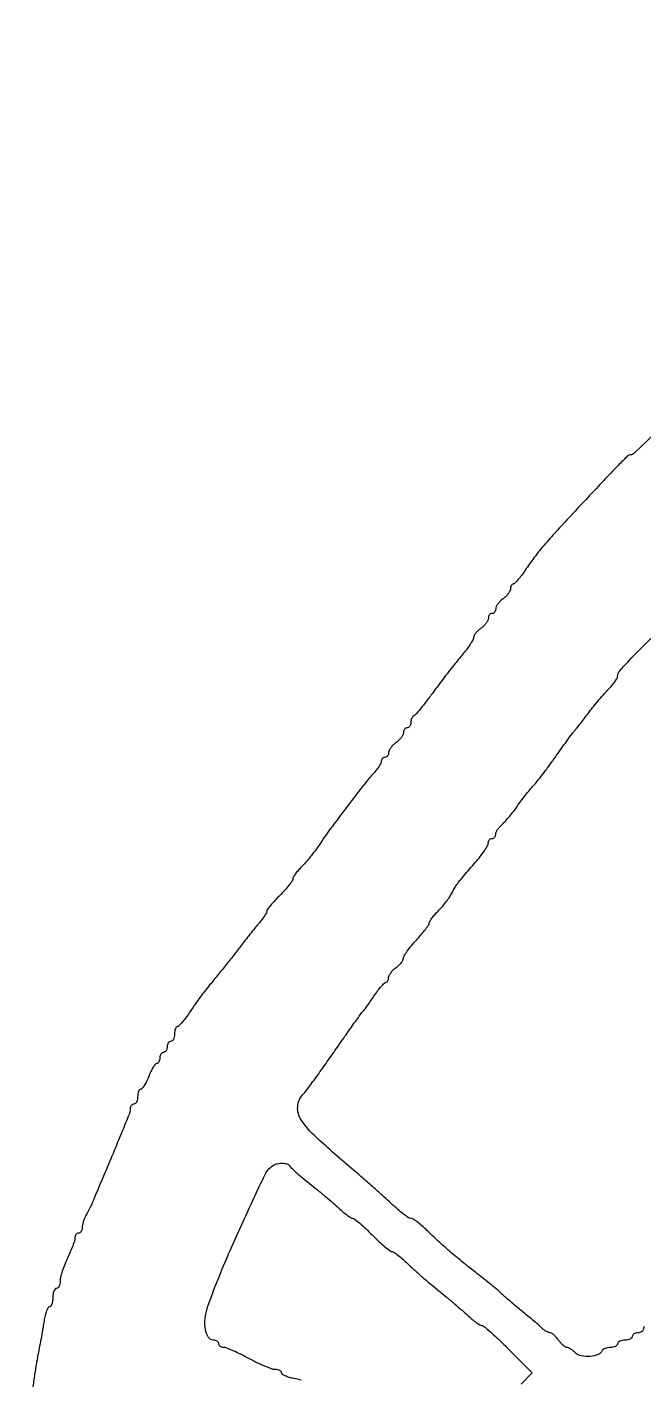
# Model space of a CAD drawing. Extents: x 57 to 443, y 375 to 2700.
# Drawn here: x 57.1 to 224.1, y 2333.2 to 2700 of the extents above; entities that cross this region are included whole.
import ezdxf

# ---------------------------------------------------------------- set-up
doc = ezdxf.new("R2010")
doc.units = 0

msp = doc.modelspace()

# ---------------------------------------------------------------- linework, layer by layer
for points in [[(57.051506, 2308.440691, 0.000008), (57.077585, 1547.715496, 0.000005), (57.123212, 784.070736, 0.04049)], [(276.542549, 2638.70891, -0.000099), (249.047539, 2611.574739, -0.0001), (221.547684, 2584.457334, -0.197041), (220.432238, 2584, 0.196981), (219.740481, 2583.716473, 0.004412), (217.15377, 2581.122566, 0.005462), (213.185799, 2576.983212, 0.000865), (205.5, 2568.759631, 0.002276), (199.911792, 2562.704622, 0.01011), (196.717077, 2559.066212, 0.01542), (194.370141, 2556.1008, 0.01202), (192, 2552.742795, -0.012854), (190.9877, 2551.313639, -0.01849), (190.014062, 2550.107091, -0.014495), (189.161014, 2549.182058, -0.199526), (188.75, 2549.006833, 0.165979), (188.46385, 2548.906233, 0.094231), (188.220313, 2548.62623, 0.075548), (188.055668, 2548.210569, 0.056644), (188, 2547.720759, -0.115942), (187.860855, 2547.128761, -0.043072), (187.4125, 2546.393849, -0.039803), (186.765268, 2545.646083, -0.038332), (186, 2545, 0.038332), (185.234732, 2544.353917, 0.039803), (184.5875, 2543.606151, 0.043072), (184.139145, 2542.871239, 0.115942), (184, 2542.279241, -0.07663), (183.924656, 2541.790518, -0.089631), (183.70625, 2541.375777, -0.10076), (183.381366, 2541.098521, -0.127083), (183, 2541, 0.127083), (182.618634, 2540.901479, 0.10076), (182.29375, 2540.624223, 0.089631), (182.075344, 2540.209482, 0.07663), (182, 2539.720759, -0.115942), (181.860855, 2539.128761, -0.043072), (181.4125, 2538.393849, -0.039803), (180.765268, 2537.646083, -0.038332), (180, 2537, 0.031071), (179.234466, 2536.372484, 0.035326), (178.587141, 2535.679588, 0.03795), (178.13262, 2535.022185, 0.13274), (177.998779, 2534.529241, -0.120402), (177.858792, 2533.959271, -0.017831), (177.269671, 2532.921089, -0.019227), (176.467756, 2531.724059, -0.015481), (175.518426, 2530.5, 0.001368), (173.028328, 2527.469887, 0.005969), (171.581022, 2525.655066, 0.004852), (170.050506, 2523.648312, 0.000693), (166.958816, 2519.5, -0.005019), (165.195977, 2517.176916, -0.007277), (163.589465, 2515.164583, -0.004062), (162.200967, 2513.504009, -0.112483), (161.75, 2513.166667, 0.12921), (161.462547, 2512.936478, 0.058488), (161.220313, 2512.515104, 0.052342), (161.055626, 2511.983289, 0.048968), (161, 2511.416667, -0.068857), (160.925077, 2510.8752, -0.085122), (160.70625, 2510.416146, -0.099913), (160.381338, 2510.109202, -0.140362), (160, 2510, 0.127083), (159.618634, 2509.901479, 0.10076), (159.29375, 2509.624223, 0.089631), (159.075344, 2509.209482, 0.07663), (159, 2508.720759, -0.115942), (158.860855, 2508.128761, -0.043072), (158.4125, 2507.393849, -0.039803), (157.765268, 2506.646083, -0.038332), (157, 2506, 0.038332), (156.234732, 2505.353917, 0.039803), (155.5875, 2504.606151, 0.043072), (155.139145, 2503.871239, 0.115942), (155, 2503.279241, -0.07663), (154.924656, 2502.790518, -0.089631), (154.70625, 2502.375777, -0.10076), (154.381366, 2502.098521, -0.127083), (154, 2502, 0.102684), (153.618413, 2501.920799, 0.098731), (153.29375, 2501.695753, 0.097045), (153.07621, 2501.359597, 0.095508), (153, 2500.964267, -0.115842), (152.873526, 2500.425704, -0.024807), (152.400768, 2499.582339, -0.024668), (151.740955, 2498.637981, -0.021321), (150.960062, 2497.714267, 0.02026), (148.427122, 2494.73092, 0.003342), (143.815432, 2488.748531, 0.003864), (139.19849, 2482.577399, 0.011179), (136.13198, 2478.210695, -0.01271), (135.051614, 2476.682228, -0.008875), (133.75986, 2475.012528, -0.00896), (132.463521, 2473.454999, -0.018339), (131.38198, 2472.291071, 0.01783), (130.469944, 2471.31156, 0.022336), (129.699707, 2470.338192, 0.021286), (129.137073, 2469.483522, 0.135731), (129, 2468.987879, -0.155132), (128.831253, 2468.457087, -0.013501), (127.971875, 2467.309148, -0.016731), (126.840609, 2465.974429, -0.012215), (125.5, 2464.566667, 0.010389), (124.159118, 2463.168873, 0.014646), (123.027766, 2461.864687, 0.010768), (122.153232, 2460.746499, 0.161543), (121.998779, 2460.283333, -0.130992), (121.879523, 2459.838727, -0.015513), (121.337337, 2458.961471, -0.017689), (120.610036, 2457.942672, -0.013646), (119.748779, 2456.883377, 0.005735), (118.708706, 2455.64471, 0.002905), (117.426204, 2454.062596, 0.002885), (116.120986, 2452.413788, 0.004299), (115, 2450.955126, -0.003864), (113.196688, 2448.604373, -0.00255), (111.089038, 2445.928681, -0.002428), (108.815587, 2443.100885, -0.002401), (106.506336, 2440.284704, 0.0061), (105.10765, 2438.553007, 0.008922), (103.922637, 2436.992166, 0.007597), (102.664033, 2435.215463, 0.003075), (101, 2432.756833, -0.012837), (99.987699, 2431.322294, -0.018478), (99.014062, 2430.111214, -0.014468), (98.160879, 2429.182478, -0.200038), (97.75, 2429.006833, 0.235264), (97.462439, 2428.860315, 0.070061), (97.220313, 2428.414507, 0.05381), (97.05475, 2427.766477, 0.03567), (97, 2427, -0.048028), (96.926307, 2426.234582, -0.068025), (96.70625, 2425.5875, -0.088204), (96.381882, 2425.151477, -0.191087), (96, 2425, 0.148195), (95.618646, 2424.884432, 0.098894), (95.29375, 2424.559375, 0.082425), (95.074694, 2424.073457, 0.064853), (95, 2423.5, -0.064853), (94.925306, 2422.926543, -0.082425), (94.70625, 2422.440625, -0.098894), (94.381354, 2422.115568, -0.148195), (94, 2422, 0.148195), (93.618646, 2421.884432, 0.098894), (93.29375, 2421.559375, 0.082425), (93.074694, 2421.073457, 0.064853), (93, 2420.5, -0.052256), (92.939855, 2419.92609, -0.072132), (92.761077, 2419.440625, -0.092083), (92.497061, 2419.114479, -0.178521), (92.186646, 2419, 0.231074), (91.793919, 2418.808264, 0.026011), (91.208811, 2417.971875, 0.027303), (90.585268, 2416.840808, 0.018834), (90, 2415.5, -0.018834), (89.414732, 2414.159192, -0.027303), (88.791189, 2413.028125, -0.026011), (88.206081, 2412.191736, -0.231074), (87.813354, 2412, 0.223848), (87.501972, 2411.853242, 0.076066), (87.238923, 2411.4125, 0.057859), (87.059499, 2410.765855, 0.038787), (87, 2410, -0.048028), (86.926307, 2409.234582, -0.068025), (86.70625, 2408.5875, -0.088204), (86.381882, 2408.151477, -0.191087), (86, 2408, 0.122587), (85.618609, 2407.905066, 0.100764), (85.29375, 2407.637622, 0.091114), (85.075496, 2407.237594, 0.0796), (85, 2406.766373, -0.097838), (84.682028, 2405.15693, -0.000794), (79.713931, 2393.128839, -0.002232), (75.028687, 2381.977347, -0.026445), (72.966666, 2377.763569, 0.031354), (72.596495, 2376.987936, 0.023378), (72.283958, 2376.092603, 0.023818), (72.068447, 2375.217543, 0.0485), (72, 2374.513569, -0.064244), (71.925341, 2373.934903, -0.081991), (71.70625, 2373.444611, -0.098698), (71.381359, 2373.116595, -0.149454), (71, 2373, 0.130303), (70.618647, 2372.898901, 0.100665), (70.29375, 2372.61455, 0.088552), (70.075238, 2372.18919, 0.074616), (70, 2371.687829, -0.075794), (69.886153, 2370.941119, -0.012255), (69.4125, 2369.545124, -0.013285), (68.765714, 2367.917199, -0.011331), (68, 2366.236136, 0.017278), (67.234445, 2364.50102, 0.01709), (66.5875, 2362.710907, 0.017226), (66.129794, 2361.108138, 0.061005), (66, 2360.048306, -0.046853), (65.926377, 2359.264343, -0.066823), (65.70625, 2358.60169, -0.086952), (65.381966, 2358.154712, -0.194833), (65, 2358, 0.226478), (64.617064, 2357.817169, 0.074992), (64.29375, 2357.265625, 0.057076), (64.073116, 2356.457356, 0.038131), (64, 2355.5, -0.034023), (63.934765, 2354.542417, -0.05198), (63.737104, 2353.734375, -0.067578), (63.448427, 2353.178146, -0.243954), (63.105035, 2353, 0.271017), (62.724438, 2352.777349, 0.035862), (62.310166, 2351.898438, 0.033562), (61.933161, 2350.686856, 0.021964), (61.655857, 2349.25, -0.005403), (61.366429, 2347.427991, -0.002278), (60.939948, 2344.985938, -0.002253), (60.460513, 2342.380209, -0.002937), (59.996981, 2340, 0.009281), (59.512207, 2337.330627, 0.00403), (58.962374, 2333.765625, 0.003987), (58.438486, 2329.965314, 0.005291)], [(224.283838, 2347.70625, 0.097067), (224.073641, 2347.381691, 0.095586), (224, 2347, -0.148195), (223.884432, 2346.618646, -0.098894), (223.559375, 2346.29375, -0.082425), (223.073457, 2346.074694, -0.064853), (222.5, 2346, 0.064853), (221.926543, 2345.925306, 0.082425), (221.440625, 2345.70625, 0.098894), (221.115568, 2345.381354, 0.148195), (221, 2345, -0.191087), (220.848523, 2344.618118, -0.088204), (220.4125, 2344.29375, -0.068025), (219.765418, 2344.073693, -0.048028), (219, 2344, 0.048028), (218.234582, 2343.926307, 0.068025), (217.5875, 2343.70625, 0.088204), (217.151477, 2343.381882, 0.191087), (217, 2343, -0.184457), (216.854207, 2342.61825, -0.090315), (216.436979, 2342.29375, -0.070178), (215.816758, 2342.073823, -0.050201), (215.083333, 2342, 0.041109), (214.325314, 2341.937572, 0.048796), (213.631771, 2341.751696, 0.055888), (213.096771, 2341.479241, 0.15433), (212.833333, 2341.154709, -0.212029), (211.771852, 2340.110265, -0.067226), (209.556449, 2339.602776, -0.065489), (207.191794, 2339.697066, -0.15491), (205.643756, 2340.499101, 0.025819), (205.006684, 2341.073569, 0.028525), (204.333862, 2341.559111, 0.029613), (203.718192, 2341.902575, 0.11289), (203.292188, 2342, -0.147581), (202.871646, 2342.126892, -0.032845), (202.267957, 2342.5875, -0.031392), (201.614305, 2343.234382, -0.025835), (201, 2344, 0.025835), (200.385695, 2344.765618, 0.031392), (199.732043, 2345.4125, 0.032845), (199.128354, 2345.873108, 0.147581), (198.707812, 2346, -0.099442), (198.291017, 2346.083722, -0.031131), (197.717011, 2346.367188, -0.029725), (197.100243, 2346.771609, -0.02887), (196.529429, 2347.25, 0.010405), (195.787639, 2347.919809, 0.002412), (194.511501, 2349.014062, 0.002489), (193.029587, 2350.259766, 0.002434), (191.524337, 2351.5, -0.003201), (189.957171, 2352.795289, -0.002578), (188.28873, 2354.207052, -0.002605), (186.761141, 2355.527042, -0.006676), (185.67348, 2356.50273, 0.010426), (184.537107, 2357.506837, 0.003384), (182.816585, 2358.944481, 0.003371), (180.882243, 2360.516902, 0.003787), (179, 2362.00273, -0.004933), (174.948361, 2365.216166, -0.007771), (171.541349, 2368.062285, -0.008473), (168.451762, 2370.818465, -0.00783), (165.373762, 2373.75, 0.014779), (164.030065, 2374.994612, 0.019361), (162.72773, 2376.045312, 0.017196), (161.599238, 2376.82693, 0.143821), (161.009999, 2377, -0.150252), (160.393721, 2377.189472, -0.012585), (159.022145, 2378.172204, -0.015866), (157.422643, 2379.461992, -0.011581), (155.726666, 2380.990483, 0.005178), (153.683574, 2382.879779, 0.002366), (150.979083, 2385.306028, 0.002343), (148.106151, 2387.834969, 0.003227), (145.5, 2390.078046, -0.008239), (135.456848, 2398.898835, -0.0609), (131.300685, 2403.714918, -0.165683), (130.355587, 2407.239989, -0.170389), (131.775451, 2410.561439, 0.025391), (132.818057, 2411.822793, 0.002746), (135.059336, 2414.868048, 0.003365), (137.685328, 2418.528908, 0.002706), (140.461449, 2422.5, -0.001436), (143.151364, 2426.368666, -0.002191), (145.510321, 2429.709375, -0.00077), (147.562127, 2432.578889, -0.057809), (147.944924, 2433, 0.05306), (148.281378, 2433.363161, 0.003954), (149.081307, 2434.45268, 0.005445), (150.01303, 2435.773033, 0.004108), (151.008926, 2437.243167, -0.012865), (152.017807, 2438.677706, -0.018521), (152.988559, 2439.888786, -0.014516), (153.83945, 2440.817379, -0.200342), (154.25, 2440.993167, 0.165979), (154.53615, 2441.093767, 0.094231), (154.779687, 2441.37377, 0.075548), (154.944332, 2441.789431, 0.056644), (155, 2442.279241, -0.115942), (155.139145, 2442.871239, -0.043072), (155.5875, 2443.606151, -0.039803), (156.234732, 2444.353917, -0.038332), (157, 2445, 0.032693), (157.765399, 2445.631565, 0.036446), (158.4125, 2446.336446, 0.039312), (158.865083, 2447.010579, 0.128871), (159, 2447.525342, -0.141111), (159.178388, 2448.144843, -0.014759), (160.028125, 2449.413243, -0.01737), (161.159559, 2450.887719, -0.01308), (162.5, 2452.430275, 0.010039), (163.840755, 2453.954374, 0.014048), (164.971875, 2455.372409, 0.010333), (165.845612, 2456.584564, 0.152131), (166, 2457.080238, -0.141274), (166.131005, 2457.534639, -0.019094), (166.696766, 2458.362382, -0.020772), (167.463675, 2459.312135, -0.016145), (168.37197, 2460.281061, 0.01917), (169.372553, 2461.361459, 0.013427), (170.418269, 2462.649662, 0.013571), (171.354656, 2463.939681, 0.027342), (172.007241, 2465.01353, -0.013581), (173.02385, 2466.795031, -0.0264), (173.94633, 2468.147748, -0.014412), (175.30847, 2469.831791, -0.001677), (178.476035, 2473.5, 0.013975), (179.809409, 2475.123157, 0.017913), (180.938878, 2476.692187, 0.015933), (181.781068, 2478.046794, 0.127132), (181.976797, 2478.75, -0.078229), (182.061079, 2479.227515, -0.089013), (182.286934, 2479.632812, -0.098733), (182.616781, 2479.903946, -0.123417), (183, 2480, 0.112508), (183.381472, 2480.086938, 0.100182), (183.70625, 2480.332732, 0.094286), (183.924148, 2480.700197, 0.087025), (184, 2481.132705, -0.109941), (184.121427, 2481.678269, -0.035241), (184.527998, 2482.407758, -0.033215), (185.109572, 2483.18026, -0.031605), (185.797441, 2483.882705, 0.027156), (186.65385, 2484.741845, 0.009739), (187.780933, 2486.053044, 0.009629), (188.963241, 2487.54141, 0.011251), (190.02569, 2489, -0.008432), (191.10423, 2490.498362, -0.00638), (192.336337, 2492.107318, -0.006455), (193.532358, 2493.588769, -0.014878), (194.478249, 2494.663209, 0.019879), (195.514112, 2495.863842, 0.005173), (197.081111, 2497.87558, 0.005251), (198.820275, 2500.207021, 0.005342), (200.5, 2502.561243, -0.002492), (202.104871, 2504.837894, -0.00311), (203.61875, 2506.935166, -0.00252), (204.908746, 2508.680526, -0.023854), (205.5, 2509.398034, 0.015328), (206.053154, 2510.046463, 0.00279), (207.034146, 2511.284591, 0.003001), (208.166017, 2512.747646, 0.002719), (209.318369, 2514.272914, -0.008751), (210.575115, 2515.895291, -0.006419), (212.023134, 2517.651827, -0.006489), (213.437251, 2519.279735, -0.014298), (214.568369, 2520.47746, 0.019486), (215.499331, 2521.483955, 0.023779), (216.285708, 2522.497364, 0.023294), (216.855302, 2523.3943, 0.130536), (217, 2523.939098, -0.186821), (217.604981, 2525.501735, -0.007693), (221.797227, 2529.964505, -0.007727), (226.123609, 2534.294414, -0.18539)], [(405.934631, 2278.5, -0.000023), (406.458092, 2255.125535, -0.000011), (407.135154, 2224.8, -0.000011), (407.844528, 2192.965819, -0.000015), (408.477381, 2164.5, 0.000172)], [(131.298158, 2333.10207, 0.031787), (129.399781, 2333.584779, -0.02374), (128.097319, 2333.893751, -0.035424), (126.998686, 2334.296286, -0.038738), (126.208065, 2334.727652, -0.253717), (126, 2335.111291, 0.187592), (125.867489, 2335.452051, 0.087966), (125.485938, 2335.744263, 0.068311), (124.919696, 2335.945634, 0.048768), (124.25, 2336.018115, -0.08341), (123.260476, 2336.194896, -0.013391), (121.424943, 2336.906838, -0.014486), (119.289725, 2337.875143, -0.012261), (117.090231, 2339.018115, 0.009647), (114.920606, 2340.160009, 0.0123), (112.875889, 2341.124071, 0.0103), (111.140937, 2341.848173, 0.093971), (110.340231, 2342, -0.07298), (109.828102, 2342.07515, -0.087629), (109.393693, 2342.29375, -0.100527), (109.103287, 2342.618655, -0.133028), (109, 2343, 0.14642), (108.885879, 2343.381348, 0.099156), (108.564972, 2343.70625, 0.083036), (108.085195, 2343.925255, 0.065727), (107.519052, 2344, -0.263337), (106.185391, 2344.754744, -0.091998), (105.385933, 2346.895881, -0.069015), (105.27952, 2349.845829, -0.058089), (105.95566, 2352.900967, -0.015763), (109.941311, 2363.319648, -0.008045), (115.564334, 2376.152168, -0.003552), (121.437944, 2388.753205, -0.124893), (123.493446, 2391.234687, -0.097681), (124.655959, 2391.775981, -0.059508), (126.164683, 2391.961197, -0.063042), (127.521616, 2391.793942, -0.229932), (128.166667, 2391.25, 0.102276), (128.488247, 2390.801514, 0.004845), (129.870833, 2389.551213, 0.007793), (131.560251, 2388.09934, 0.005513), (133.5, 2386.520086, -0.003934), (135.634061, 2384.793808, -0.003124), (137.9125, 2382.896919, -0.003157), (140.002946, 2381.111607, -0.007899), (141.5, 2379.774714, 0.011879), (142.705668, 2378.715162, 0.016087), (143.846793, 2377.820249, 0.013037), (144.825614, 2377.140768, 0.144692), (145.276316, 2377.004627, -0.169545), (145.752437, 2376.83521, -0.007228), (147.146464, 2375.679484, -0.011695), (148.772075, 2374.224543, -0.00799), (150.552632, 2372.5, 0.009038), (152.340183, 2370.775932, 0.013027), (153.987401, 2369.321875, 0.008745), (155.398841, 2368.181311, 0.167069), (155.926316, 2368, -0.153053), (156.431118, 2367.84177, -0.013334), (157.527418, 2367.035429, -0.016545), (158.803159, 2365.974085, -0.012099), (160.15, 2364.716353, 0.010048), (161.78431, 2363.177572, 0.004594), (163.975651, 2361.232161, 0.004547), (166.321751, 2359.224843, 0.006252), (168.469237, 2357.466353, -0.004317), (170.586348, 2355.746378, -0.00345), (172.839177, 2353.857304, -0.003487), (174.900266, 2352.079737, -0.008808), (176.367551, 2350.75, 0.013721), (177.552868, 2349.696825, 0.018117), (178.691834, 2348.807813, 0.015675), (179.674132, 2348.142703, 0.141901), (180.166833, 2348, -0.177414), (180.715935, 2347.798831, -0.004911), (182.666718, 2346.114696, -0.009525), (184.932556, 2344.041443, -0.006326), (187.455092, 2341.581945), (193.873148, 2335.163889), (190.936574, 2332.091046, 0.009194)]]:
    msp.add_lwpolyline(points, format="xyb")

doc.saveas('drawing.dxf')
